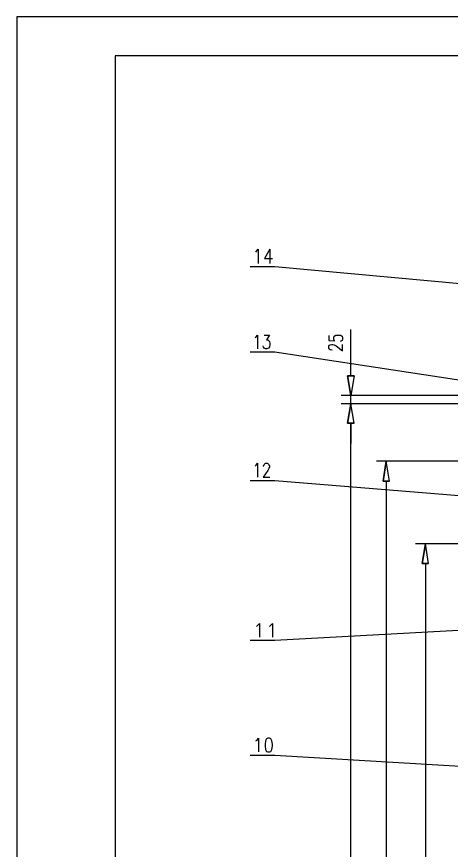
# Model space of a CAD drawing. Extents: x 0.3 to 16.2, y 0.3 to 22.9.
# Drawn here: x 0.28 to 3.23, y 17.23 to 22.9 of the extents above; entities that cross this region are included whole.
import ezdxf

# ---------------------------------------------------------------- set-up
doc = ezdxf.new("R2010")
doc.units = 0
doc.header["$MEASUREMENT"] = 0
doc.linetypes.add('AUSGEZOGEN', pattern=[0])
doc.layers.get('0').update_dxf_attribs({"linetype": 'AUSGEZOGEN'})

msp = doc.modelspace()

# ---------------------------------------------------------------- linework, layer by layer
for points in [[(0.28, 0.2867), (16.25, 0.2867), (16.25, 0.2867), (16.25, 22.8967), (16.25, 22.8967), (0.28, 22.8967), (0.28, 22.8967), (0.28, 0.2867), (0.28, 0.2867)], [(0.95, 0.5533), (15.9833, 0.5533), (15.9833, 0.5533), (15.9833, 22.63), (15.9833, 22.63), (0.95, 22.63), (0.95, 22.63), (0.95, 0.5533), (0.95, 0.5533)], [(1.9033, 21.2967), (1.91, 21.3033), (1.91, 21.3033), (1.92, 21.3167), (1.92, 21.3167), (1.92, 21.22)], [(2, 21.3167), (1.9633, 21.2533), (1.9633, 21.2533), (2.0167, 21.2533)], [(2, 21.3167), (2, 21.22)], [(5.1333, 20.9133), (5.12, 20.9133), (5.12, 20.9133), (2.0333, 21.1967), (2.0333, 21.1967), (1.8667, 21.1967)], [(2.55, 20.4567), (2.55, 20.77)], [(1.9, 20.7167), (1.9067, 20.72), (1.9067, 20.72), (1.9167, 20.7333), (1.9167, 20.7333), (1.9167, 20.64)], [(1.96, 20.7333), (1.9967, 20.7333), (1.9967, 20.7333), (1.9767, 20.7), (1.9767, 20.7), (1.9867, 20.7), (1.9867, 20.7), (1.9933, 20.6933), (1.9933, 20.6933), (1.9967, 20.69), (1.9967, 20.69), (2, 20.6767), (2, 20.6767), (2, 20.6667), (2, 20.6667), (1.9967, 20.6533), (1.9967, 20.6533), (1.99, 20.6433), (1.99, 20.6433), (1.98, 20.64), (1.98, 20.64), (1.97, 20.64), (1.97, 20.64), (1.96, 20.6433), (1.96, 20.6433), (1.9567, 20.65), (1.9567, 20.65), (1.9533, 20.66)], [(2.4, 20.73), (2.4, 20.6967), (2.4, 20.6967), (2.44, 20.6933), (2.44, 20.6933), (2.4367, 20.6967), (2.4367, 20.6967), (2.4333, 20.7067), (2.4333, 20.7067), (2.4333, 20.7167), (2.4333, 20.7167), (2.4367, 20.7267), (2.4367, 20.7267), (2.4467, 20.7333), (2.4467, 20.7333), (2.48, 20.7333), (2.48, 20.7333), (2.49, 20.7267), (2.49, 20.7267), (2.4933, 20.7167), (2.4933, 20.7167), (2.4933, 20.7067), (2.4933, 20.7067), (2.49, 20.6967), (2.49, 20.6967), (2.4867, 20.6933), (2.4867, 20.6933), (2.4767, 20.69)], [(2.4233, 20.63), (2.42, 20.63), (2.42, 20.63), (2.41, 20.6333), (2.41, 20.6333), (2.4033, 20.6367), (2.4033, 20.6367), (2.4, 20.6433), (2.4, 20.6433), (2.4, 20.6567), (2.4, 20.6567), (2.4033, 20.6633), (2.4033, 20.6633), (2.41, 20.6667), (2.41, 20.6667), (2.42, 20.67), (2.42, 20.67), (2.4267, 20.67), (2.4267, 20.67), (2.4367, 20.6667), (2.4367, 20.6667), (2.45, 20.66), (2.45, 20.66), (2.4933, 20.6267), (2.4933, 20.6267), (2.4933, 20.67)], [(4.6867, 20.2133), (4.6833, 20.2133), (4.6833, 20.2133), (2.0333, 20.6167), (2.0333, 20.6167), (1.8667, 20.6167)], [(2.5267, 20.4567), (2.5733, 20.4567), (2.5267, 20.4567), (2.5733, 20.4567), (2.55, 20.3233), (2.5267, 20.4567), (2.55, 20.3233), (2.5267, 20.4567), (2.5267, 20.4567)], [(4.6933, 20.3233), (2.4833, 20.3233)], [(2.55, 20.2667), (2.55, 20.3233)], [(4.6767, 20.2667), (2.4833, 20.2667)], [(4.6933, 20.2667), (2.4833, 20.2667)], [(2.5267, 20.1333), (2.5733, 20.1333), (2.5267, 20.1333), (2.5733, 20.1333), (2.55, 20.2667), (2.5267, 20.1333), (2.55, 20.2667), (2.5267, 20.1333), (2.5267, 20.1333)], [(2.5267, 20.1333), (2.5733, 20.1333), (2.5267, 20.1333), (2.5733, 20.1333), (2.55, 20.2667), (2.5267, 20.1333), (2.55, 20.2667), (2.5267, 20.1333), (2.5267, 20.1333)], [(2.55, 9.0867), (2.55, 20.1333)], [(2.55, 20.1333), (2.55, 19.9967)], [(1.9, 19.8433), (1.9067, 19.85), (1.9067, 19.85), (1.9167, 19.8633), (1.9167, 19.8633), (1.9167, 19.7667)], [(1.9567, 19.84), (1.9567, 19.8433), (1.9567, 19.8433), (1.96, 19.8533), (1.96, 19.8533), (1.9633, 19.8567), (1.9633, 19.8567), (1.97, 19.8633), (1.97, 19.8633), (1.9833, 19.8633), (1.9833, 19.8633), (1.99, 19.8567), (1.99, 19.8567), (1.9933, 19.8533), (1.9933, 19.8533), (1.9967, 19.8433), (1.9967, 19.8433), (1.9967, 19.8367), (1.9967, 19.8367), (1.9933, 19.8267), (1.9933, 19.8267), (1.9867, 19.8133), (1.9867, 19.8133), (1.9533, 19.7667), (1.9533, 19.7667), (2, 19.7667)], [(4.56, 19.8767), (2.7233, 19.8767)], [(2.77, 19.74), (2.8133, 19.74), (2.77, 19.74), (2.8133, 19.74), (2.79, 19.8767), (2.77, 19.74), (2.79, 19.8767), (2.77, 19.74), (2.77, 19.74)], [(4.29, 19.56), (4.2867, 19.56), (4.2867, 19.56), (2.0333, 19.7433), (2.0333, 19.7433), (1.8667, 19.7433)], [(2.79, 19.74), (2.79, 9.0867)], [(5.4867, 19.3133), (2.99, 19.3133)], [(3.0333, 19.18), (3.0767, 19.18), (3.0333, 19.18), (3.0767, 19.18), (3.0567, 19.3133), (3.0333, 19.18), (3.0567, 19.3133), (3.0333, 19.18), (3.0333, 19.18)], [(3.0567, 19.18), (3.0567, 14.52)], [(5.57, 18.85), (5.5667, 18.85), (5.5667, 18.85), (2.0333, 18.6567), (2.0333, 18.6567), (1.8667, 18.6567)], [(1.91, 18.7533), (1.9167, 18.76), (1.9167, 18.76), (1.93, 18.7733), (1.93, 18.7733), (1.93, 18.68)], [(1.9967, 18.7533), (2.0033, 18.76), (2.0033, 18.76), (2.0167, 18.7733), (2.0167, 18.7733), (2.0167, 18.68)], [(1.9033, 17.9767), (1.9133, 17.98), (1.9133, 17.98), (1.9233, 17.9933), (1.9233, 17.9933), (1.9233, 17.9)], [(1.9867, 17.9933), (1.9767, 17.99), (1.9767, 17.99), (1.97, 17.9767), (1.97, 17.9767), (1.9667, 17.9533), (1.9667, 17.9533), (1.9667, 17.94), (1.9667, 17.94), (1.97, 17.9167), (1.97, 17.9167), (1.9767, 17.9033), (1.9767, 17.9033), (1.9867, 17.9), (1.9867, 17.9), (1.9967, 17.9), (1.9967, 17.9), (2.0067, 17.9033), (2.0067, 17.9033), (2.0133, 17.9167), (2.0133, 17.9167), (2.0167, 17.94), (2.0167, 17.94), (2.0167, 17.9533), (2.0167, 17.9533), (2.0133, 17.9767), (2.0133, 17.9767), (2.0067, 17.99), (2.0067, 17.99), (1.9967, 17.9933), (1.9967, 17.9933), (1.9867, 17.9933), (1.9867, 17.9933)], [(4.9, 17.7067), (4.8967, 17.7067), (4.8967, 17.7067), (2.0333, 17.8767), (2.0333, 17.8767), (1.8667, 17.8767)]]:
    msp.add_lwpolyline(points)

doc.saveas('drawing.dxf')
